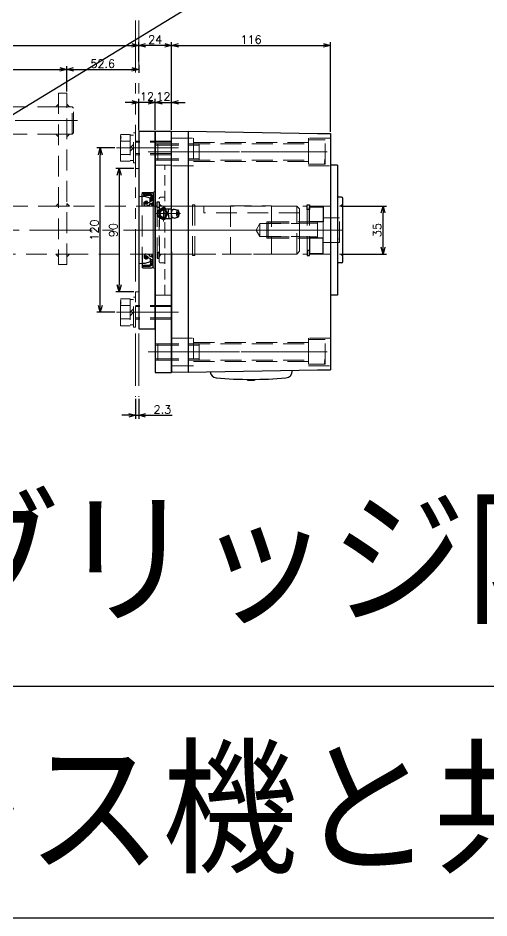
# Model space of a CAD drawing. Header units: millimetres. Extents: x 0 to 38884, y -3675 to 8056.
# Drawn here: x 9731 to 10075, y 3145 to 3802 of the extents above; entities that cross this region are included whole.
import ezdxf

# ---------------------------------------------------------------- set-up
doc = ezdxf.new("R2010")
doc.units = ezdxf.units.MM
doc.header["$LTSCALE"] = 2.4
doc.header["$PDMODE"] = 99
doc.header["$PDSIZE"] = 1
for name, pattern in [('CENTER2', [28.575, 19.05, -3.175, 3.175, -3.175]), ('HIDDEN', [9.525, 6.35, -3.175]), ('HIDDEN2', [4.7625, 3.175, -1.5875]), ('PHANTOM2', [31.75, 15.875, -3.175, 3.175, -3.175, 3.175, -3.175])]:
    doc.linetypes.add(name, pattern=pattern)
for name, color, linetype, lineweight in [('03_かくれ線', 6, 'HIDDEN2', 13), ('04_HIDDEN', 2, 'HIDDEN', 13), ('04_中心線', 1, 'CENTER2', 9), ('05_CENTER', 4, 'CENTER2', 13), ('06_PHANTOM', 2, 'PHANTOM2', 13), ('08_DIM', 3, 'Continuous', 13)]:
    doc.layers.add(name, color=color, linetype=linetype, lineweight=lineweight)
doc.layers.add('10_DRAFT', color=8, linetype='Continuous', lineweight=0, plot=False)
doc.styles.add('KSS_TXT', font='txt.shx', dxfattribs={"bigfont": 'extfont2.shx'})
doc.styles.add('KSS_TXT_L', font='txt.shx', dxfattribs={"height": 3, "bigfont": 'extfont2.shx'})
doc.dimstyles.new('KSS_DIM', dxfattribs={"dimscale": 2, "dimtxt": 3, "dimasz": 2.5, "dimexe": 1.25, "dimexo": 0.625, "dimtad": 1, "dimdsep": 46, "dimtxsty": 'KSS_TXT', "dimblk": 'OPEN30', "dimcen": 0, "dimazin": 2, "dimtfac": 0.75, "dimtmove": 0, "dimatfit": 3, "dimldrblk": 'OPEN30', "dimfxl": 1.25, "dimtolj": 1, "dimarcsym": 0})

# ---------------------------------------------------------------- blocks, each defined once
blk = doc.blocks.new('A$C7E374867_1')
at = {"color": 0, "linetype": 'CENTER2'}
blk.add_line((0, -29), (0, 14), dxfattribs=at)
at = {"color": 0}
for p, q in [((-9.81, 11), (9.81, 11)), ((-9.81, 4), (-9.81, 11)), ((-4.91, 4), (-4.91, 11)), ((4.91, 4), (4.91, 11)), ((9.81, 4), (9.81, 11)), ((-11, 1.5), (11, 1.5)), ((-11, 1.5), (-11, 0)), ((-11, 0), (11, 0)), ((9.81, 4), (-9.81, 4)), ((-9.25, 4), (-9.25, 1.5)), ((0, 1.5), (-2.5, 4)), ((0, 4), (2.5, 1.5)), ((9.25, 1.5), (9.25, 4)), ((11, 0), (11, 1.5))]:
    blk.add_line(p, q, dxfattribs=at)
at = {"color": 0, "linetype": 'HIDDEN'}
for p, q in [((-5, -26), (-5, 0)), ((-4.19, -26), (-4.19, 0)), ((4.19, -26), (4.19, 0)), ((5, -26), (5, 0)), ((-5, -26), (5, -26))]:
    blk.add_line(p, q, dxfattribs=at)
at = {"layer": '10_DRAFT', "style": 'KSS_TXT_L'}
blk.add_text('BT-M10x30L,SW,PW', height=0.3, dxfattribs=at).set_placement((5.05, 10.66))
blk = doc.blocks.new('B-M6Fa_1')
at = {"color": 0}
for p, q in [((-7.75, 3.25), (-10.52, 2.5)), ((-5.95, 3.02), (-5.86, 3.5)), ((-1.78, 3.5), (-5.86, 3.5)), ((-3.44, 0), (-4.09, 3.5)), ((0, 4.62), (-1.94, 3.5)), ((-1.13, 0), (-1.78, 3.5)), ((4, 2.31), (0, 4.62)), ((4, -2.31), (4, 2.31)), ((-7.77, -3.25), (-10.52, -2.5)), ((-5.95, -3.03), (-5.86, -3.5)), ((-1.78, -3.5), (-5.86, -3.5)), ((-3.44, 0), (-4.09, -3.5)), ((0, -4.62), (-1.95, -3.5)), ((-1.13, 0), (-1.78, -3.5)), ((0, -4.62), (4, -2.31))]:
    blk.add_line(p, q, dxfattribs=at)
for points in [[(-10.52, 2.5, -0.073635), (-10.3, 2.42, -0.100122), (-10.12, 2.27, -0.047857), (-9.99, 2.07, -0.023046), (-9.88, 1.86, -0.021765), (-9.8, 1.63, -0.016326), (-9.73, 1.41, -0.013038), (-9.68, 1.18, -0.011639), (-9.64, 0.94, -0.010477), (-9.61, 0.71, -0.009692), (-9.59, 0.47, -0.009241), (-9.57, 0.23, -0.009049), (-9.57, 0, -0.009053), (-9.57, -0.24, -0.009247), (-9.59, -0.48, -0.009706), (-9.61, -0.71, -0.010503), (-9.64, -0.95, -0.011644), (-9.68, -1.18, -0.013149), (-9.74, -1.41, -0.016397), (-9.8, -1.64, -0.021184), (-9.89, -1.86, -0.025129), (-9.99, -2.07, -0.047155), (-10.12, -2.27, -0.07937), (-10.3, -2.43, -0.138155), (-10.52, -2.5, -0.139046), (-10.74, -2.43, -0.079859), (-10.92, -2.27, -0.047971), (-11.05, -2.08, -0.025274), (-11.15, -1.86, -0.021209), (-11.24, -1.64, -0.016419), (-11.3, -1.41, -0.013165), (-11.36, -1.18, -0.011652), (-11.4, -0.95, -0.010508), (-11.43, -0.71, -0.00971), (-11.45, -0.48, -0.00925), (-11.47, -0.24, -0.009054), (-11.47, 0, -0.009048), (-11.47, 0.23, -0.009239), (-11.45, 0.47, -0.009688), (-11.43, 0.71, -0.010473), (-11.4, 0.94, -0.01163), (-11.36, 1.17, -0.013016), (-11.31, 1.41, -0.016328), (-11.24, 1.63, -0.02172), (-11.16, 1.85, -0.022865), (-11.05, 2.07, -0.04791), (-10.92, 2.27, -0.099777), (-10.74, 2.42, -0.073572), (-10.52, 2.5)], [(-6.82, 2.85, -0.057918), (-6.69, 2.83, -0.069021), (-6.57, 2.77, -0.046655), (-6.46, 2.69, -0.031904), (-6.37, 2.59, -0.024855), (-6.29, 2.49, -0.0194), (-6.22, 2.37, -0.015586), (-6.15, 2.25, -0.012944), (-6.1, 2.13, -0.011095), (-6.05, 2.01, -0.009661), (-6, 1.88, -0.008525), (-5.96, 1.75, -0.007698), (-5.92, 1.62, -0.00703), (-5.89, 1.49, -0.006477), (-5.86, 1.36, -0.006048), (-5.84, 1.23, -0.005686), (-5.81, 1.1, -0.005393), (-5.79, 0.96, -0.005162), (-5.78, 0.83, -0.004965), (-5.76, 0.7, -0.004815), (-5.75, 0.56, -0.004702), (-5.74, 0.43, -0.004611), (-5.74, 0.29, -0.00456), (-5.73, 0.16, -0.004533), (-5.73, 0.02, -0.004519), (-5.73, -0.11, -0.004524), (-5.73, -0.25, -0.004575), (-5.74, -0.38, -0.004664), (-5.75, -0.51, -0.004762), (-5.76, -0.65, -0.004905), (-5.77, -0.78, -0.005086), (-5.79, -0.92, -0.005321), (-5.81, -1.05, -0.0056), (-5.83, -1.18, -0.005914), (-5.85, -1.32, -0.00632), (-5.88, -1.45, -0.006838), (-5.91, -1.58, -0.007464), (-5.95, -1.71, -0.008243), (-5.99, -1.84, -0.009272), (-6.03, -1.96, -0.010591), (-6.08, -2.09, -0.012305), (-6.13, -2.21, -0.014643), (-6.19, -2.33, -0.018156), (-6.26, -2.45, -0.023126), (-6.34, -2.56, -0.028906), (-6.43, -2.66, -0.042762), (-6.53, -2.75, -0.063616), (-6.65, -2.81, -0.053943), (-6.78, -2.85)]]:
    blk.add_lwpolyline(points, format="xyb", dxfattribs=at)
for centre, radius, start, end in [((-7.61, 2.29), 0.97, 35.33146, 98.29711), ((-6.62, 4.08), 1.25, 260.76464, 322.12504), ((0, 0), 4, 241.09409, 118.90598), ((-7.61, -2.29), 0.968, 261.70278, 324.66854), ((-6.62, -4.08), 1.25, 37.87496, 99.23547), ((0, 0), 4, 298.95501, 299.99998)]:
    blk.add_arc(centre, radius, start, end, dxfattribs=at)
blk.add_ellipse((-10.58, 0), major_axis=(0, 1.05), ratio=0.382251, dxfattribs=at)
at = {"layer": '05_CENTER', "color": 0}
for p, q in [((6.37, 0), (-12.41, 0)), ((0, 5.7), (0, -5.7))]:
    blk.add_line(p, q, dxfattribs=at)
blk = doc.blocks.new('_Open30')
at = {"color": 0, "linetype": 'ByBlock', "lineweight": -2}
for p, q in [((-1, 0.27), (0, 0)), ((0, 0), (-1, -0.27)), ((0, 0), (-1, 0))]:
    blk.add_line(p, q, dxfattribs=at)
blk = doc.blocks.new('*D187')
at = {"layer": '08_DIM', "color": 0, "lineweight": -2, "transparency": 16777216}
for p, q in [((9801.86, 3707.54), (9788.79, 3707.54)), ((9791.29, 3592.54), (9791.29, 3702.54)), ((9801.86, 3587.54), (9788.79, 3587.54))]:
    blk.add_line(p, q, dxfattribs=at)
at = {"layer": 'Defpoints', "color": 0, "transparency": 16777216}
for p in [(9791.29, 3707.54), (9803.11, 3707.54), (9803.11, 3587.54)]:
    blk.add_point(p, dxfattribs=at)
at = {"layer": '08_DIM', "color": 0, "lineweight": -2, "transparency": 16777216, "xscale": 5, "yscale": 5, "zscale": 5}
for p, rotation in [((9791.29, 3707.54), 90), ((9791.29, 3587.54), 270)]:
    blk.add_blockref('_Open30', p, dxfattribs=dict(at, rotation=rotation))
at = {"layer": '08_DIM', "color": 0, "transparency": 16777216, "insert": (9787.04, 3647.54), "char_height": 6, "attachment_point": 5, "rotation": 90, "style": 'KSS_TXT'}
blk.add_mtext('\\A1;120', dxfattribs=at)
blk = doc.blocks.new('*D188')
at = {"layer": '08_DIM', "color": 0, "lineweight": -2, "transparency": 16777216}
for p, q in [((9815.86, 3692.54), (9802.62, 3692.54)), ((9805.12, 3687.54), (9805.12, 3607.54)), ((9815.86, 3602.54), (9802.62, 3602.54))]:
    blk.add_line(p, q, dxfattribs=at)
at = {"layer": 'Defpoints', "color": 0, "transparency": 16777216}
for p in [(9817.11, 3692.54), (9805.12, 3602.54), (9817.11, 3602.54)]:
    blk.add_point(p, dxfattribs=at)
at = {"layer": '08_DIM', "color": 0, "lineweight": -2, "transparency": 16777216, "xscale": 5, "yscale": 5, "zscale": 5}
for p, rotation in [((9805.12, 3692.54), 90), ((9805.12, 3602.54), 270)]:
    blk.add_blockref('_Open30', p, dxfattribs=dict(at, rotation=rotation))
at = {"layer": '08_DIM', "color": 0, "transparency": 16777216, "insert": (9800.87, 3647.54), "char_height": 6, "attachment_point": 5, "rotation": 90, "style": 'KSS_TXT'}
blk.add_mtext('\\A1;90', dxfattribs=at)
blk = doc.blocks.new('*D190')
at = {"layer": '08_DIM', "color": 0, "lineweight": -2, "transparency": 16777216}
for p, q in [((9826.41, 3740.77), (9821.41, 3740.77)), ((9831.41, 3720.79), (9831.41, 3743.27)), ((9831.41, 3740.77), (9843.41, 3740.77)), ((9843.41, 3720.79), (9843.41, 3743.27)), ((9848.41, 3740.77), (9853.41, 3740.77))]:
    blk.add_line(p, q, dxfattribs=at)
at = {"layer": 'Defpoints', "color": 0, "transparency": 16777216}
for p in [(9843.41, 3740.77), (9831.41, 3719.54), (9843.41, 3719.54)]:
    blk.add_point(p, dxfattribs=at)
at = {"layer": '08_DIM', "color": 0, "lineweight": -2, "transparency": 16777216, "xscale": 5, "yscale": 5, "zscale": 5}
blk.add_blockref('_Open30', (9831.41, 3740.77), dxfattribs=at)
at = {"layer": '08_DIM', "color": 0, "lineweight": -2, "transparency": 16777216, "xscale": 5, "yscale": 5, "zscale": 5, "rotation": 180}
blk.add_blockref('_Open30', (9843.41, 3740.77), dxfattribs=at)
at = {"layer": '08_DIM', "color": 0, "transparency": 16777216, "insert": (9837.41, 3745.02), "char_height": 6, "attachment_point": 5, "style": 'KSS_TXT'}
blk.add_mtext('\\A1;12', dxfattribs=at)
blk = doc.blocks.new('*D191')
at = {"layer": '08_DIM', "color": 0, "lineweight": -2, "transparency": 16777216}
for p, q in [((9814.41, 3740.77), (9809.41, 3740.77)), ((9819.41, 3720.79), (9819.41, 3743.27)), ((9831.41, 3740.77), (9819.41, 3740.77)), ((9831.41, 3720.79), (9831.41, 3743.27)), ((9836.41, 3740.77), (9841.41, 3740.77))]:
    blk.add_line(p, q, dxfattribs=at)
at = {"layer": 'Defpoints', "color": 0, "transparency": 16777216}
for p in [(9819.41, 3740.77), (9819.41, 3719.54), (9831.41, 3719.54)]:
    blk.add_point(p, dxfattribs=at)
at = {"layer": '08_DIM', "color": 0, "lineweight": -2, "transparency": 16777216, "xscale": 5, "yscale": 5, "zscale": 5}
blk.add_blockref('_Open30', (9819.41, 3740.77), dxfattribs=at)
at = {"layer": '08_DIM', "color": 0, "lineweight": -2, "transparency": 16777216, "xscale": 5, "yscale": 5, "zscale": 5, "rotation": 180}
blk.add_blockref('_Open30', (9831.41, 3740.77), dxfattribs=at)
at = {"layer": '08_DIM', "color": 0, "transparency": 16777216, "insert": (9825.41, 3745.02), "char_height": 6, "attachment_point": 5, "style": 'KSS_TXT'}
blk.add_mtext('\\A1;12', dxfattribs=at)
blk = doc.blocks.new('*D192')
at = {"layer": '08_DIM', "color": 0, "lineweight": -2, "transparency": 16777216}
for p, q in [((9817.11, 3524.45), (9817.11, 3509.82)), ((9819.41, 3524.45), (9819.41, 3509.82)), ((9812.11, 3512.32), (9807.11, 3512.32)), ((9817.11, 3512.32), (9819.41, 3512.32)), ((9824.41, 3512.32), (9843.91, 3512.32))]:
    blk.add_line(p, q, dxfattribs=at)
at = {"layer": 'Defpoints', "color": 0, "transparency": 16777216}
for p in [(9817.11, 3525.7), (9819.41, 3525.7), (9819.41, 3512.32)]:
    blk.add_point(p, dxfattribs=at)
at = {"layer": '08_DIM', "color": 0, "lineweight": -2, "transparency": 16777216, "xscale": 5, "yscale": 5, "zscale": 5}
blk.add_blockref('_Open30', (9817.11, 3512.32), dxfattribs=at)
at = {"layer": '08_DIM', "color": 0, "lineweight": -2, "transparency": 16777216, "xscale": 5, "yscale": 5, "zscale": 5, "rotation": 180}
blk.add_blockref('_Open30', (9819.41, 3512.32), dxfattribs=at)
at = {"layer": '08_DIM', "color": 0, "transparency": 16777216, "insert": (9836.66, 3516.57), "char_height": 6, "attachment_point": 5, "style": 'KSS_TXT'}
blk.add_mtext('\\A1;2.3', dxfattribs=at)
blk = doc.blocks.new('*D640')
at = {"layer": '08_DIM', "color": 0, "lineweight": -2, "transparency": 16777216}
for p, q in [((9843.41, 3720.79), (9843.41, 3784.84)), ((9959.41, 3719.36), (9959.41, 3784.84)), ((9848.41, 3782.34), (9954.41, 3782.34))]:
    blk.add_line(p, q, dxfattribs=at)
at = {"layer": 'Defpoints', "color": 0, "transparency": 16777216}
for p in [(9959.41, 3782.34), (9843.41, 3719.54), (9959.41, 3718.11)]:
    blk.add_point(p, dxfattribs=at)
at = {"layer": '08_DIM', "color": 0, "lineweight": -2, "transparency": 16777216, "xscale": 5, "yscale": 5, "zscale": 5, "rotation": 180}
blk.add_blockref('_Open30', (9843.41, 3782.34), dxfattribs=at)
at = {"layer": '08_DIM', "color": 0, "lineweight": -2, "transparency": 16777216, "xscale": 5, "yscale": 5, "zscale": 5}
blk.add_blockref('_Open30', (9959.41, 3782.34), dxfattribs=at)
at = {"layer": '08_DIM', "color": 0, "transparency": 16777216, "insert": (9901.41, 3786.59), "char_height": 6, "attachment_point": 5, "style": 'KSS_TXT'}
blk.add_mtext('\\A1;116', dxfattribs=at)
blk = doc.blocks.new('*D641')
at = {"layer": '08_DIM', "color": 0, "lineweight": -2, "transparency": 16777216}
for p, q in [((9819.41, 3770.63), (9819.41, 3784.84)), ((9843.41, 3720.8), (9843.41, 3784.84)), ((9838.41, 3782.34), (9824.41, 3782.34))]:
    blk.add_line(p, q, dxfattribs=at)
at = {"layer": 'Defpoints', "color": 0, "transparency": 16777216}
for p in [(9819.41, 3782.34), (9819.41, 3769.38), (9843.41, 3719.55)]:
    blk.add_point(p, dxfattribs=at)
at = {"layer": '08_DIM', "color": 0, "lineweight": -2, "transparency": 16777216, "xscale": 5, "yscale": 5, "zscale": 5, "rotation": 180}
blk.add_blockref('_Open30', (9819.41, 3782.34), dxfattribs=at)
at = {"layer": '08_DIM', "color": 0, "lineweight": -2, "transparency": 16777216, "xscale": 5, "yscale": 5, "zscale": 5}
blk.add_blockref('_Open30', (9843.41, 3782.34), dxfattribs=at)
at = {"layer": '08_DIM', "color": 0, "transparency": 16777216, "insert": (9831.41, 3786.59), "char_height": 6, "attachment_point": 5, "style": 'KSS_TXT'}
blk.add_mtext('\\A1;24', dxfattribs=at)
blk = doc.blocks.new('*D642')
at = {"layer": '08_DIM', "color": 0, "lineweight": -2, "transparency": 16777216}
for p, q in [((9967.16, 3665.04), (10000.23, 3665.04)), ((9997.73, 3635.04), (9997.73, 3660.04)), ((9967.16, 3630.04), (10000.23, 3630.04))]:
    blk.add_line(p, q, dxfattribs=at)
at = {"layer": 'Defpoints', "color": 0, "transparency": 16777216}
for p in [(9965.91, 3665.04), (9997.73, 3665.04), (9965.91, 3630.04)]:
    blk.add_point(p, dxfattribs=at)
at = {"layer": '08_DIM', "color": 0, "lineweight": -2, "transparency": 16777216, "xscale": 5, "yscale": 5, "zscale": 5}
for p, rotation in [((9997.73, 3665.04), 90), ((9997.73, 3630.04), 270)]:
    blk.add_blockref('_Open30', p, dxfattribs=dict(at, rotation=rotation))
at = {"layer": '08_DIM', "color": 0, "transparency": 16777216, "insert": (9993.47, 3647.54), "char_height": 6, "attachment_point": 5, "rotation": 90, "style": 'KSS_TXT'}
blk.add_mtext('\\A1;35', dxfattribs=at)
blk = doc.blocks.new('*D645')
at = {"layer": '08_DIM', "color": 0, "lineweight": -2, "transparency": 16777216}
for p, q in [((9766.81, 3748.79), (9766.81, 3767.29)), ((9819.41, 3768.13), (9819.41, 3762.29)), ((9771.81, 3764.79), (9814.41, 3764.79))]:
    blk.add_line(p, q, dxfattribs=at)
at = {"layer": 'Defpoints', "color": 0, "transparency": 16777216}
for p in [(9819.41, 3769.38), (9819.41, 3764.79), (9766.81, 3747.54)]:
    blk.add_point(p, dxfattribs=at)
at = {"layer": '08_DIM', "color": 0, "lineweight": -2, "transparency": 16777216, "xscale": 5, "yscale": 5, "zscale": 5, "rotation": 180}
blk.add_blockref('_Open30', (9766.81, 3764.79), dxfattribs=at)
at = {"layer": '08_DIM', "color": 0, "lineweight": -2, "transparency": 16777216, "xscale": 5, "yscale": 5, "zscale": 5}
blk.add_blockref('_Open30', (9819.41, 3764.79), dxfattribs=at)
at = {"layer": '08_DIM', "color": 0, "transparency": 16777216, "insert": (9793.11, 3769.04), "char_height": 6, "attachment_point": 5, "style": 'KSS_TXT'}
blk.add_mtext('\\A1;52.6', dxfattribs=at)
blk = doc.blocks.new('*D646')
at = {"layer": '08_DIM', "color": 0, "lineweight": -2, "transparency": 16777216}
for p, q in [((9472.81, 3673.9), (9472.81, 3767.29)), ((9766.81, 3748.79), (9766.81, 3767.29)), ((9477.81, 3764.79), (9761.81, 3764.79))]:
    blk.add_line(p, q, dxfattribs=at)
at = {"layer": 'Defpoints', "color": 0, "transparency": 16777216}
for p in [(9766.81, 3764.79), (9766.81, 3747.54), (9472.81, 3672.65)]:
    blk.add_point(p, dxfattribs=at)
at = {"layer": '08_DIM', "color": 0, "lineweight": -2, "transparency": 16777216, "xscale": 5, "yscale": 5, "zscale": 5, "rotation": 180}
blk.add_blockref('_Open30', (9472.81, 3764.79), dxfattribs=at)
at = {"layer": '08_DIM', "color": 0, "lineweight": -2, "transparency": 16777216, "xscale": 5, "yscale": 5, "zscale": 5}
blk.add_blockref('_Open30', (9766.81, 3764.79), dxfattribs=at)
at = {"layer": '08_DIM', "color": 0, "transparency": 16777216, "insert": (9619.81, 3769.04), "char_height": 6, "attachment_point": 5, "style": 'KSS_TXT'}
blk.add_mtext('\\A1;294', dxfattribs=at)
blk = doc.blocks.new('*D648')
at = {"layer": '08_DIM', "color": 0, "lineweight": -2, "transparency": 16777216}
for p, q in [((9419.41, 3768.54), (9419.41, 3784.84)), ((9819.41, 3770.63), (9819.41, 3784.84)), ((9424.41, 3782.34), (9814.41, 3782.34))]:
    blk.add_line(p, q, dxfattribs=at)
at = {"layer": 'Defpoints', "color": 0, "transparency": 16777216}
for p in [(9819.41, 3782.34), (9419.41, 3767.29), (9819.41, 3769.38)]:
    blk.add_point(p, dxfattribs=at)
at = {"layer": '08_DIM', "color": 0, "lineweight": -2, "transparency": 16777216, "xscale": 5, "yscale": 5, "zscale": 5, "rotation": 180}
blk.add_blockref('_Open30', (9419.41, 3782.34), dxfattribs=at)
at = {"layer": '08_DIM', "color": 0, "lineweight": -2, "transparency": 16777216, "xscale": 5, "yscale": 5, "zscale": 5}
blk.add_blockref('_Open30', (9819.41, 3782.34), dxfattribs=at)
at = {"layer": '08_DIM', "color": 0, "transparency": 16777216, "insert": (9619.41, 3786.59), "char_height": 6, "attachment_point": 5, "style": 'KSS_TXT'}
blk.add_mtext('\\A1;400', dxfattribs=at)
blk = doc.blocks.new('STWS35a_1')
at = {"color": 0}
for points in [[(1.6, 20.5), (0, 20.5), (0, 16.5), (1.6, 16.5)], [(1.6, -20.5), (0, -20.5), (0, -16.5), (1.6, -16.5)]]:
    blk.add_lwpolyline(points, close=True, dxfattribs=at)
at = {"layer": '10_DRAFT'}
blk.add_line((1.6, 0), (0, 0), dxfattribs=at)
blk = doc.blocks.new('AE2081E0a_1')
h = blk.add_hatch()
h.set_pattern_fill('ANSI31', color=0, scale=0.3)
h.set_pattern_definition([(45, (-28499.78175, -6159.2461), (-0.67351921, 0.67351921), [])])
edge = h.paths.add_edge_path()
edge.add_line((0.61, 24.5), (0.61, 22.39))
edge.add_line((0.61, 22.39), (1.61, 22.39))
edge.add_line((1.61, 22.39), (1.61, 24.5))
edge.add_arc((2.61, 24.5), 1, 90, 180, ccw=False)
edge.add_line((2.61, 25.5), (7.05, 25.5))
edge.add_line((7.05, 25.5), (7.05, 26.5))
edge.add_line((7.05, 26.5), (2.61, 26.5))
edge.add_arc((2.61, 24.5), 2, 90, 180)
h = blk.add_hatch()
h.set_pattern_fill('ANSI31', color=0, scale=0.3)
h.set_pattern_definition([(45, (-28499.78175, -6156.2461), (-0.67351921, 0.67351921), [])])
edge = h.paths.add_edge_path()
edge.add_line((0.61, -24.5), (0.61, -22.39))
edge.add_line((0.61, -22.39), (1.61, -22.39))
edge.add_line((1.61, -22.39), (1.61, -24.5))
edge.add_arc((2.61, -24.5), 1, 180, 270)
edge.add_line((2.61, -25.5), (7.05, -25.5))
edge.add_line((7.05, -25.5), (7.05, -26.5))
edge.add_line((7.05, -26.5), (2.61, -26.5))
edge.add_arc((2.61, -24.5), 2, 180, 270, ccw=False)
at = {"color": 0}
for p, q in [((0, 26.94), (0, 20.1)), ((0.98, 27.49), (0.06, 27.03)), ((6.97, 27.5), (1.02, 27.5)), ((7.72, 27), (7.03, 27.48)), ((7.76, 27), (7.72, 27)), ((7.86, 26.71), (7.86, 26.9)), ((8, 26.5), (7.86, 26.71)), ((8, 24.6), (8, 26.5)), ((0.1, 20), (0.55, 20)), ((0.8, 19.75), (0.8, 19.17)), ((2.17, 20.74), (2.17, 23.1)), ((2.24, 23.19), (5.98, 24.49)), ((3.9, 20), (2.24, 20.65)), ((3.62, 20), (6.38, 20)), ((5, 21.38), (5, 18.63)), ((6.4, 20.52), (5.97, 20.52)), ((6.02, 24.5), (7.9, 24.5)), ((6.5, 18.54), (6.5, 20.42)), ((0.8, 19.17), (0, 17.78)), ((0, 17.78), (0.29, 17.5)), ((0.29, 17.5), (1.65, 19.38)), ((1.77, 19.42), (2.46, 19.13)), ((2.55, 19.03), (2.67, 18.49)), ((2.67, 18.49), (2.67, 18.16)), ((2.67, 18.16), (5, 17.5)), ((5, 17.5), (5.84, 17.5)), ((5.84, 17.5), (6.48, 18.49)), ((0, -17.78), (0.29, -17.5)), ((0.8, -19.17), (0, -17.78)), ((0.29, -17.5), (1.65, -19.38)), ((0.8, -19.75), (0.8, -19.17)), ((1.77, -19.42), (2.46, -19.13)), ((2.55, -19.03), (2.67, -18.49)), ((2.67, -18.16), (5, -17.5)), ((2.67, -18.49), (2.67, -18.16)), ((5, -17.5), (5.84, -17.5)), ((5, -21.38), (5, -18.63)), ((5.84, -17.5), (6.48, -18.49)), ((6.5, -18.54), (6.5, -20.42)), ((0, -26.94), (0, -20.1)), ((0.1, -20), (0.55, -20)), ((2.17, -20.74), (2.17, -23.1)), ((3.9, -20), (2.24, -20.65)), ((2.24, -23.19), (5.98, -24.49)), ((3.62, -20), (6.38, -20)), ((6.4, -20.52), (5.97, -20.52)), ((6.02, -24.5), (7.9, -24.5)), ((8, -24.6), (8, -26.5)), ((0.98, -27.49), (0.06, -27.03)), ((6.97, -27.5), (1.02, -27.5)), ((7.72, -27), (7.03, -27.48)), ((7.76, -27), (7.72, -27)), ((8, -26.5), (7.86, -26.71)), ((7.86, -26.71), (7.86, -26.9))]:
    blk.add_line(p, q, dxfattribs=at)
for points in [[(8, 17.5), (8, 24.6), (8, 26.5), (7.86, 26.71), (7.86, 26.9, 0.414214), (7.76, 27), (7.72, 27), (7.03, 27.48, 0.152216), (6.97, 27.5), (1.02, 27.5, 0.116434), (0.98, 27.49), (0.06, 27.03, 0.284079), (0, 26.94), (0, 20.1), (0, 17.5)], [(8, -17.5), (8, -24.6), (8, -26.5), (7.86, -26.71), (7.86, -26.9, -0.414214), (7.76, -27), (7.72, -27), (7.03, -27.48, -0.152216), (6.97, -27.5), (1.02, -27.5, -0.116434), (0.98, -27.49), (0.06, -27.03, -0.284079), (0, -26.94), (0, -20.1), (0, -17.5)]]:
    blk.add_lwpolyline(points, format="xyb", dxfattribs=at)
for points in [[(7.05, 25.5), (2.61, 25.5, 0.414214), (1.61, 24.5), (1.61, 21.39), (0.61, 21.39), (0.61, 24.5, -0.414214), (2.61, 26.5), (7.05, 26.5)], [(7.05, -25.5), (2.61, -25.5, -0.414214), (1.61, -24.5), (1.61, -21.39), (0.61, -21.39), (0.61, -24.5, 0.414214), (2.61, -26.5), (7.05, -26.5)]]:
    blk.add_lwpolyline(points, format="xyb", close=True, dxfattribs=at)
for centre in [(5, 20), (5, -20)]:
    blk.add_circle(centre, 1.1, dxfattribs=at)
for centre, radius, start, end in [((0.1, 26.94), 0.1, 116.56505, 180), ((1.02, 27.4), 0.1, 90, 116.56505), ((6.97, 27.4), 0.1, 55.38044, 90), ((7.76, 26.9), 0.1, 0, 90), ((0.1, 20.1), 0.1, 180, 270), ((0.55, 19.75), 0.25, 360, 90), ((2.27, 23.1), 0.1, 109.21481, 180), ((2.27, 20.74), 0.1, 180, 248.66025), ((5, 20), 1.1, 180, 28.18847), ((6.02, 24.4), 0.1, 90, 109.21481), ((6.4, 20.42), 0.1, 360, 90), ((7.9, 24.6), 0.1, 270, 0), ((1.73, 19.32), 0.1, 67.88461, 144.21845), ((2.4, 19), 0.15, 12.98752, 67.88461), ((6.4, 18.54), 0.1, 326.87019, 0), ((1.73, -19.32), 0.1, 215.78155, 292.11539), ((2.4, -19), 0.15, 292.11539, 347.01248), ((5, -20), 1.1, 331.81153, 180), ((6.4, -18.54), 0.1, 360, 33.12981), ((0.1, -20.1), 0.1, 90, 180), ((0.55, -19.75), 0.25, 270, 0), ((2.27, -20.74), 0.1, 111.33975, 180), ((2.27, -23.1), 0.1, 180, 250.78519), ((6.02, -24.4), 0.1, 250.78519, 270), ((6.4, -20.42), 0.1, 270, 0), ((7.9, -24.6), 0.1, 360, 90), ((0.1, -26.94), 0.1, 180, 243.43495), ((1.02, -27.4), 0.1, 243.43495, 270), ((6.97, -27.4), 0.1, 270, 304.61956), ((7.76, -26.9), 0.1, 270, 360)]:
    blk.add_arc(centre, radius, start, end, dxfattribs=at)
at = {"layer": '10_DRAFT'}
blk.add_line((0, 0), (8, 0), dxfattribs=at)
for points in [[(8, 17.5), (0, 17.5)], [(8, -17.5), (0, -17.5)]]:
    blk.add_lwpolyline(points, dxfattribs=at)
blk = doc.blocks.new('A$C115E53E3_1')
at = {"color": 0}
for p, q in [((-325, 89), (-324, 90)), ((-325, 71), (-325, 89)), ((-324, 70), (-324, 90)), ((-324, 90), (-320.5, 90)), ((-176, 90), (-314.5, 90)), ((-166, 90), (-170, 90)), ((-166, 70), (-166, 90)), ((-165, 89), (-166, 90)), ((-165, 71), (-165, 89)), ((-324, 70), (-325, 71)), ((-320.5, 70), (-324, 70)), ((-176, 70), (-314.5, 70)), ((-170, 70), (-166, 70)), ((-166, 70), (-165, 71)), ((-533, 17.5), (-533, -17.5)), ((-104, 17.5), (-104, -17.5)), ((-102.25, 16.5), (-104, 16.5)), ((-102.25, 17.5), (-102.25, -17.5)), ((-2, -17.5), (-2, 17.5)), ((-102.25, -16.5), (-104, -16.5)), ((-468, -70), (-469, -71)), ((-469, -71), (-469, -89)), ((-464, -70), (-468, -70)), ((-468, -70), (-468, -90)), ((-458, -70), (-319.5, -70)), ((-313.5, -70), (-310, -70)), ((-310, -70), (-310, -90)), ((-310, -70), (-309, -71)), ((-309, -71), (-309, -89)), ((-469, -89), (-468, -90)), ((-468, -90), (-464, -90)), ((-458, -90), (-319.5, -90)), ((-310, -90), (-313.5, -90)), ((-309, -89), (-310, -90))]:
    blk.add_line(p, q, dxfattribs=at)
for points in [[(-314, -100.25), (-314, 99.75), (-320, 99.75), (-320, -100.25)], [(-176, 100), (-176, -25.11), (-170, -25.11), (-170, 100)], [(-458, -100), (-458, 25.11), (-464, 25.11), (-464, -100)]]:
    blk.add_lwpolyline(points, close=True, dxfattribs=at)
at = {"color": 3}
for points in [[(-320, 90), (-322, 90), (-322, 90), (-320, 92)], [(-314, 90), (-312, 90), (-312, 90), (-314, 92)], [(-176, 90), (-178, 90), (-178, 90), (-176, 92)], [(-170, 90), (-168, 90), (-168, 90), (-170, 92)], [(-320, 70), (-322, 70), (-322, 70), (-320, 68)], [(-314, 70), (-312, 70), (-312, 70), (-314, 68)], [(-176, 70), (-178, 70), (-178, 70), (-176, 68)], [(-170, 70), (-168, 70), (-168, 70), (-170, 68)], [(-464, 17.5), (-466, 17.5), (-466, 17.5), (-464, 19.5)], [(-458, 17.5), (-456, 17.5), (-456, 17.5), (-458, 19.5)], [(-320, 17.5), (-322, 17.5), (-322, 17.5), (-320, 19.5)], [(-314, 17.5), (-312, 17.5), (-312, 17.5), (-314, 19.5)], [(-176, 17.5), (-178, 17.5), (-178, 17.5), (-176, 19.5)], [(-170, 17.5), (-168, 17.5), (-168, 17.5), (-170, 19.5)], [(-464, -17.5), (-466, -17.5), (-466, -17.5), (-464, -19.5)], [(-458, -17.5), (-456, -17.5), (-456, -17.5), (-458, -19.5)], [(-320, -17.5), (-322, -17.5), (-322, -17.5), (-320, -19.5)], [(-314, -17.5), (-312, -17.5), (-312, -17.5), (-314, -19.5)], [(-176, -17.5), (-178, -17.5), (-178, -17.5), (-176, -19.5)], [(-170, -17.5), (-168, -17.5), (-168, -17.5), (-170, -19.5)], [(-464, -70), (-466, -70), (-466, -70), (-464, -68)], [(-458, -70), (-456, -70), (-456, -70), (-458, -68)], [(-320, -70), (-322, -70), (-322, -70), (-320, -68)], [(-314, -70), (-312, -70), (-312, -70), (-314, -68)], [(-464, -90), (-466, -90), (-466, -90), (-464, -92)], [(-458, -90), (-456, -90), (-456, -90), (-458, -92)], [(-320, -90), (-322, -90), (-322, -90), (-320, -92)], [(-314, -90), (-312, -90), (-312, -90), (-314, -92)]]:
    blk.add_lwpolyline(points, close=True, dxfattribs=at)
at = {"color": 0}
for points in [[(-464.5, 17.5), (-533, 17.5), (-535, 15.5), (-535, -15.5), (-533, -17.5), (-464.5, -17.5)], [(-320, 17.5), (-458.5, 17.5)], [(-175.5, 17.5), (-314, 17.5)], [(-104, 17.5), (-169.5, 17.5)], [(-102.25, -17.5), (-2, -17.5), (0, -15.5), (0, 15.5), (-2, 17.5), (-102.25, 17.5)], [(-458.5, -17.5), (-320, -17.5)], [(-314, -17.5), (-175.5, -17.5)], [(-169.5, -17.5), (-104, -17.5)]]:
    blk.add_lwpolyline(points, dxfattribs=at)
at = {"layer": '04_HIDDEN'}
for p, q in [((-458, 17.5), (-464, 17.5)), ((-464, 17.5), (-458, 17.5)), ((-320, 17.5), (-314, 17.5)), ((-176, 17.5), (-170, 17.5)), ((-170, 17.5), (-176, 17.5)), ((-70, 12.5), (-70, 17.5)), ((0, 12.5), (-70, 12.5)), ((-29, 4.75), (-31.74, 0)), ((-31.74, 0), (-29, -4.75)), ((-29, -4.75), (-29, 4.75)), ((-29, 4.75), (0, 4.75)), ((-24, 6), (0, 6)), ((-24, -6), (-24, 6)), ((-29, -4.75), (0, -4.75)), ((-24, -6), (0, -6)), ((-458, -17.5), (-464, -17.5)), ((-464, -17.5), (-458, -17.5)), ((-320, -17.5), (-314, -17.5)), ((-176, -17.5), (-170, -17.5)), ((-170, -17.5), (-176, -17.5))]:
    blk.add_line(p, q, dxfattribs=at)
for points in [[(-314, 90), (-320, 90)], [(-170, 90), (-176, 90)], [(-314, 70), (-320, 70)], [(-170, 70), (-176, 70)], [(-464, -70), (-458, -70)], [(-320, -70), (-314, -70)], [(-464, -90), (-458, -90)], [(-320, -90), (-314, -90)]]:
    blk.add_lwpolyline(points, dxfattribs=at)
at = {"layer": '05_CENTER'}
for p, q in [((-162, 80), (-328, 80)), ((-540, 0), (5, 0)), ((-472, -80), (-306, -80))]:
    blk.add_line(p, q, dxfattribs=at)
at = {"layer": '08_DIM'}
blk.add_line((0, 15.5), (0, -15.5), dxfattribs=at)
blk = doc.blocks.new('A$C626323E2_1')
at = {"color": 0}
blk.add_lwpolyline([(0, 72), (12, 72), (12, -72), (0, -72)], close=True, dxfattribs=at)
at = {"layer": '04_HIDDEN'}
for p, q in [((1.5, 27.5), (0, 28.37)), ((9.5, -27.5), (9.5, 27.5)), ((9.5, 24.5), (12, 24.5)), ((9.5, -24.5), (12, -24.5)), ((1.5, -27.5), (0, -28.37))]:
    blk.add_line(p, q, dxfattribs=at)
for points in [[(1.5, 27.5), (9.5, 27.5)], [(1.5, -27.5), (9.5, -27.5)]]:
    blk.add_lwpolyline(points, dxfattribs=at)
at = {"layer": '05_CENTER'}
for p, q in [((-7.17, 60), (19.08, 60)), ((-7.17, -60), (19.08, -60))]:
    blk.add_line(p, q, dxfattribs=at)
at = {"layer": '10_DRAFT'}
for p, q in [((1.5, 27.5), (1.5, -27.5)), ((12, 0), (0, 0))]:
    blk.add_line(p, q, dxfattribs=at)
blk = doc.blocks.new('GM-SHYF-RH 0.4kW、1／160、＊＊V、60Hzc_1')
at = {"color": 0}
for p, q in [((0, 72.01), (12, 72.22)), ((0, -15.77), (0, 72.01)), ((12, 72.22), (12, -15.77)), ((12, 72.22), (106.5, 70.57)), ((106.5, 70.57), (116, 70.57)), ((116, 70.57), (116, -15.77)), ((121, 47.5), (116, 47.5)), ((121, 47.5), (121, -47.5)), ((124, 24), (121, 24)), ((125, -23), (125, 23)), ((0, -15.77), (0, -103.05)), ((12, -15.77), (12, -103.76)), ((116, -15.77), (116, -102.11)), ((124, -24), (121, -24)), ((121, -47.5), (116, -47.5)), ((0, -103.05), (0.5, -103.56)), ((0.5, -103.56), (12, -103.76)), ((12, -103.76), (106.5, -102.11)), ((88, -102.94), (88, -102.44)), ((106.5, -102.11), (116, -102.11)), ((55.5, -109.5), (55.5, -108.99)), ((55.5, -109.5), (60.5, -109.5)), ((60.5, -109.5), (60.5, -108.99))]:
    blk.add_line(p, q, dxfattribs=at)
for centre, radius, start, end in [((124, 23), 1, 0, 90), ((124, -23), 1, 270, 0), ((33, -102.94), 5, 186.2447, 265.13859), ((83, -102.94), 5, 274.86141, 0), ((58, 191), 300, 265.13859, 270), ((58, 191), 300, 270, 274.86141)]:
    blk.add_arc(centre, radius, start, end, dxfattribs=at)
at = {"layer": '03_かくれ線', "linetype": 'HIDDEN'}
for p, q in [((0, 67), (16, 67)), ((16, 67), (16, 47)), ((116, 67), (100, 67)), ((100, 67), (100, 47)), ((16, 64), (100, 64)), ((16, 47), (0, 47)), ((16, 50), (100, 50)), ((100, 47), (116, 47)), ((15.25, 17.5), (-6.5, 17.5)), ((17, 18.5), (15.25, 18.5)), ((15.25, 18.5), (15.25, -18.5)), ((17, 18.5), (17, -18.5)), ((17, 17.5), (43, 17.5)), ((43, 17.7), (73, 17.7)), ((43, 17.7), (43, -17.7)), ((73, 17.7), (73, -17.7)), ((73, 17.5), (99, 17.5)), ((99, 18.5), (100.75, 18.5)), ((99, 18.5), (99, -18.5)), ((100.75, 18.5), (100.75, -18.5)), ((100.75, 17.5), (122.5, 17.5)), ((15.25, -17.5), (-6.5, -17.5)), ((17, -18.5), (15.25, -18.5)), ((17, -17.5), (43, -17.5)), ((43, -17.7), (73, -17.7)), ((73, -17.5), (99, -17.5)), ((99, -18.5), (100.75, -18.5)), ((100.75, -17.5), (122.5, -17.5)), ((0, -79), (16, -79)), ((16, -79), (16, -99)), ((16, -82), (100, -82)), ((116, -79), (100, -79)), ((100, -79), (100, -99)), ((16, -96), (100, -96)), ((16, -99), (0, -99)), ((100, -99), (116, -99))]:
    blk.add_line(p, q, dxfattribs=at)
at = {"layer": '03_かくれ線'}
for p, q in [((-5, -47.5), (-5, 47.5)), ((-5, 47.5), (0, 47.5)), ((-9, -23), (-9, 23)), ((-8, 24), (-5, 24)), ((-8, -24), (-5, -24)), ((-5, -47.5), (0, -47.5))]:
    blk.add_line(p, q, dxfattribs=at)
for centre, start, end in [((-8, 23), 90, 180), ((-8, -23), 180, 270)]:
    blk.add_arc(centre, 1, start, end, dxfattribs=at)
at = {"layer": '03_かくれ線', "linetype": 'HIDDEN'}
for centre, start, end in [((-6.5, 20), 180, 270), ((122.5, 20), 270, 0), ((-6.5, -20), 90, 180), ((122.5, -20), 0, 90)]:
    blk.add_arc(centre, 2.5, start, end, dxfattribs=at)
at = {"layer": '04_中心線', "linetype": 'CENTER2'}
for p, q in [((-2.54, 57), (118.76, 57)), ((-2.54, -89), (118.76, -89))]:
    blk.add_line(p, q, dxfattribs=at)
at = {"layer": '04_中心線'}
blk.add_line((125, 0), (-9, 0), dxfattribs=at)
blk = doc.blocks.new('M6tz_1')
at = {"color": 0}
for radius in [3, 2.5]:
    blk.add_circle((0, 0), radius, dxfattribs=at)
at = {"layer": '05_CENTER'}
for p, q in [((5.68, 0), (-5.68, 0)), ((0, -5.68), (0, 5.68))]:
    blk.add_line(p, q, dxfattribs=at)
blk = doc.blocks.new('A$C631057ED_1')
at = {"color": 0}
blk.add_lwpolyline([(0, -104), (12, -104), (12, 72), (0, 72)], close=True, dxfattribs=at)
at = {"layer": '04_HIDDEN', "color": 9}
for p, q in [((0, 65), (12, 65)), ((0, 64.1), (12, 64.1)), ((0, 55.9), (12, 55.9)), ((0, 55), (12, 55)), ((0, -55), (12, -55)), ((0, -55.9), (12, -55.9)), ((0, -64.1), (12, -64.1)), ((0, -65), (12, -65))]:
    blk.add_line(p, q, dxfattribs=at)
at = {"layer": '04_HIDDEN'}
for p, q in [((0, 63), (12, 63)), ((0, 62), (12, 62)), ((0, 52), (12, 52)), ((0, 51), (12, 51)), ((0, 47.5), (12, 47.5)), ((0, -47.5), (12, -47.5)), ((0, -83), (12, -83)), ((0, -84), (12, -84)), ((0, -94), (12, -94)), ((0, -95), (12, -95))]:
    blk.add_line(p, q, dxfattribs=at)
at = {"layer": '05_CENTER', "color": 9}
for p, q in [((-5, 60), (17, 60)), ((-5, -60), (17, -60))]:
    blk.add_line(p, q, dxfattribs=at)
at = {"layer": '05_CENTER'}
for p, q in [((-5, 57), (17, 57)), ((-5, -89), (17, -89))]:
    blk.add_line(p, q, dxfattribs=at)
at = {"layer": '10_DRAFT'}
blk.add_line((0, 0), (12, 0), dxfattribs=at)
at = {"xscale": -1}
blk.add_blockref('M6tz_1', (6, 12), dxfattribs=at)
blk = doc.blocks.new('A$C415A6936_1')
at = {"color": 0, "linetype": 'CENTER2'}
blk.add_line((0, -41.5), (0, 13.5), dxfattribs=at)
at = {"color": 0}
for p, q in [((9, 12), (-9, 12)), ((-9, 12), (-9, 0)), ((9, 0), (9, 12)), ((9, 0), (-9, 0))]:
    blk.add_line(p, q, dxfattribs=at)
at = {"color": 0, "linetype": 'HIDDEN'}
for p, q in [((-6, -40), (-6, 0)), ((6, -40), (6, 0)), ((-6, -4), (6, -4)), ((-5.05, -40), (-5.05, -4)), ((5.05, -40), (5.05, -4)), ((-6, -40), (6, -40))]:
    blk.add_line(p, q, dxfattribs=at)
at = {"layer": '10_DRAFT', "style": 'KSS_TXT_L'}
blk.add_text('CS-M12x40L', height=0.3, dxfattribs=at).set_placement((6.07, 11.66))
blk = doc.blocks.new('A$C564416E9_1')
at = {"color": 0}
for points in [[(0, 17), (-10, 17), (-10, 6), (0, 6)], [(0, -17), (-10, -17), (-10, -6), (0, -6)]]:
    blk.add_lwpolyline(points, close=True, dxfattribs=at)
at = {"layer": '10_DRAFT'}
blk.add_line((-10, 0), (0, 0), dxfattribs=at)
blk = doc.blocks.new('A$C04153C8E_1')
at = {"color": 0}
for points in [[(0, 18.5), (-1.6, 18.5), (-1.6, 15), (0, 15)], [(0, -18.5), (-1.6, -18.5), (-1.6, -15), (0, -15)]]:
    blk.add_lwpolyline(points, close=True, dxfattribs=at)
at = {"layer": '10_DRAFT'}
blk.add_line((0, 0), (-1.6, 0), dxfattribs=at)
blk = doc.blocks.new('A$C169F6710_1')
at = {"color": 0, "linetype": 'CENTER2'}
blk.add_line((0, -111.5), (0, 13.5), dxfattribs=at)
at = {"color": 0}
for p, q in [((9, 12), (-9, 12)), ((-9, 12), (-9, 0)), ((9, 0), (9, 12)), ((9, 0), (-9, 0))]:
    blk.add_line(p, q, dxfattribs=at)
at = {"color": 0, "linetype": 'HIDDEN'}
for p, q in [((-6, -110), (-6, 0)), ((6, -110), (6, 0)), ((-6, -80), (6, -80)), ((-5.05, -110), (-5.05, -80)), ((5.05, -110), (5.05, -80)), ((-6, -110), (6, -110))]:
    blk.add_line(p, q, dxfattribs=at)
at = {"layer": '10_DRAFT', "style": 'KSS_TXT_L'}
blk.add_text('CS-M12x110L', height=0.3, dxfattribs=at).set_placement((5.79, 11.66))

msp = doc.modelspace()

# ---------------------------------------------------------------- linework, layer by layer
at = {"color": 3}
msp.add_line((10629.0406, 4282.4001), (9044.7287, 3314.6582), dxfattribs=at)
for points in [[(8783.1474, 3145.3143), (10779.6661, 3145.3143), (10779.6661, 5080.8615), (8783.1474, 5080.8615)], [(9044.7287, 3314.6582), (10629.0406, 3314.6582), (10629.0406, 4309.5183), (9044.7287, 4309.5183)]]:
    msp.add_lwpolyline(points, close=True, dxfattribs=at)
at = {"layer": '04_HIDDEN'}
for p, q in [((9817.107, 3692.5407), (9819.407, 3692.5407)), ((9817.107, 3602.5407), (9819.407, 3602.5407))]:
    msp.add_line(p, q, dxfattribs=at)
at = {"layer": '06_PHANTOM'}
for p, q in [((9817.107, 4029.1735), (9817.107, 3525.6986)), ((9819.407, 4029.1735), (9819.407, 3525.6986))]:
    msp.add_line(p, q, dxfattribs=at)

# ---------------------------------------------------------------- block references
at = {"xscale": -1}
msp.add_blockref('A$C626323E2_1', (9831.407, 3647.5407), dxfattribs=at)
msp.add_blockref('A$C631057ED_1', (9831.407, 3647.5407))
at = {"color": 4}
msp.add_blockref('GM-SHYF-RH 0.4kW、1／160、＊＊V、60Hzc_1', (9843.407, 3647.5407), dxfattribs=at)
at = {"color": 4, "xscale": -1}
for name, p in [('AE2081E0a_1', (9829.907, 3647.5407)), ('STWS35a_1', (9834.4074, 3647.5407)), ('B-M6Fa_1', (9837.407, 3659.5407))]:
    msp.add_blockref(name, p, dxfattribs=at)
at = {"color": 4, "rotation": 180}
for name, p in [('A$C04153C8E_1', (9942.4074, 3647.5407)), ('A$C564416E9_1', (9944.0074, 3647.5407))]:
    msp.add_blockref(name, p, dxfattribs=at)
at = {"layer": '04_HIDDEN'}
msp.add_blockref('A$C115E53E3_1', (9936.8074, 3647.5407), dxfattribs=at)
for name, p, rotation in [('A$C7E374867_1', (9817.107, 3707.5407), 90), ('A$C169F6710_1', (9943.4074, 3704.5407), 270), ('A$C415A6936_1', (9954.0074, 3647.5407), 270), ('A$C7E374867_1', (9817.107, 3587.5407), 90), ('A$C169F6710_1', (9943.4074, 3558.5407), 270)]:
    msp.add_blockref(name, p, dxfattribs=dict(at, rotation=rotation))

# ---------------------------------------------------------------- texts
at = {"layer": '08_DIM', "style": 'KSS_TXT'}
for s, p in [('ブリッジ防止', (9662.4265, 3359.8771)), ('プレス機と共通部品', (9539.546, 3177.8371))]:
    msp.add_text(s, height=90, dxfattribs=at).set_placement(p)

# ---------------------------------------------------------------- dimensions: what is measured, and where the dimension line sits
at = {"layer": '08_DIM'}
for base, p1, p2, override, picture, middle in [((9819.407, 3782.3444), (9419.407, 3767.2884), (9819.407, 3769.3828), {"dimscale": 2, "dimarcsym": 1}, '*D648', (9619.407, 3786.5944)), ((9819.407, 3782.3444), (9843.407, 3719.5511), (9819.407, 3769.3828), {"dimscale": 2, "dimarcsym": 1}, '*D641', (9831.407, 3786.5944)), ((9959.4074, 3782.3444), (9843.407, 3719.5407), (9959.4074, 3718.1111), {"dimscale": 2, "dimarcsym": 1}, '*D640', (9901.4072, 3786.5944)), ((9819.407, 3740.7681), (9831.407, 3719.5407), (9819.407, 3719.5407), {"dimscale": 2}, '*D191', (9825.407, 3745.0181)), ((9843.407, 3740.7681), (9831.407, 3719.5407), (9843.407, 3719.5407), {"dimscale": 2}, '*D190', (9837.407, 3745.0181))]:
    dim = msp.add_linear_dim(base=base, p1=p1, p2=p2, dimstyle='KSS_DIM', override=override, dxfattribs=at)
    dim.commit()
    dim.dimension.update_dxf_attribs({"geometry": picture, "text_midpoint": middle})
at = {"layer": '08_DIM', "color": 1}
for base, p1, p2, picture, middle in [((9766.807, 3764.7884), (9472.807, 3672.6465), (9766.807, 3747.5407), '*D646', (9619.807, 3769.0384)), ((9819.407, 3764.7884), (9766.807, 3747.5407), (9819.407, 3769.3828), '*D645', (9793.107, 3769.0425)), ((9819.407, 3512.3211), (9817.107, 3525.6986), (9819.407, 3525.6986), '*D192', (9836.657, 3516.5711))]:
    dim = msp.add_linear_dim(base=base, p1=p1, p2=p2, dimstyle='KSS_DIM', override={"dimscale": 2, "dimarcsym": 1}, dxfattribs=at)
    dim.commit()
    dim.dimension.update_dxf_attribs({"geometry": picture, "text_midpoint": middle})
at = {"layer": '08_DIM'}
for base, p1, p2, override, picture, middle in [((9791.2852, 3707.5406), (9803.107, 3587.5406), (9803.107, 3707.5406), {"dimscale": 2}, '*D187', (9787.0352, 3647.5406)), ((9805.1188, 3602.5407), (9817.107, 3692.5407), (9817.107, 3602.5407), {"dimscale": 2}, '*D188', (9800.8688, 3647.5407)), ((9997.7287, 3665.0407), (9965.9074, 3630.0407), (9965.9074, 3665.0407), {"dimscale": 2, "dimarcsym": 1}, '*D642', (9993.4746, 3647.5407))]:
    dim = msp.add_linear_dim(base=base, p1=p1, p2=p2, angle=90, dimstyle='KSS_DIM', override=override, dxfattribs=at)
    dim.commit()
    dim.dimension.update_dxf_attribs({"geometry": picture, "text_midpoint": middle})

doc.saveas('drawing.dxf')
